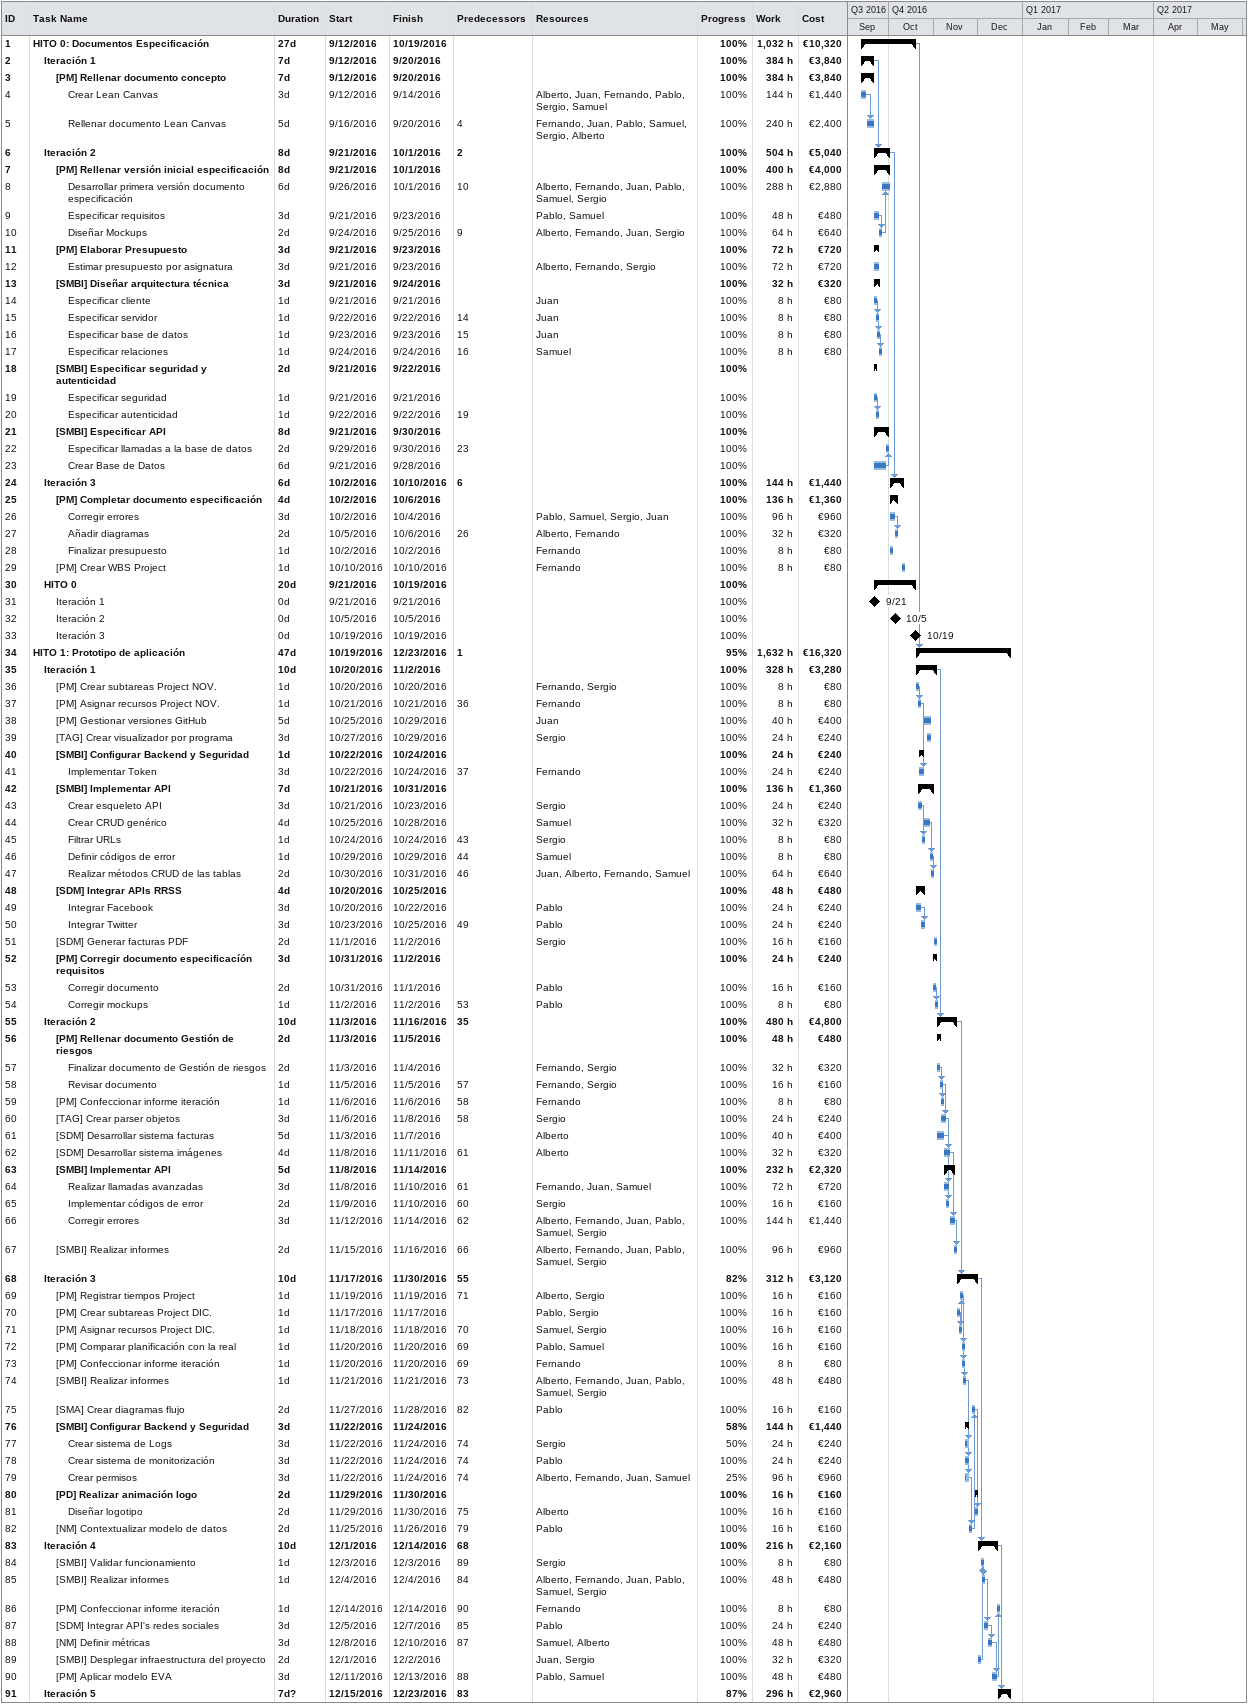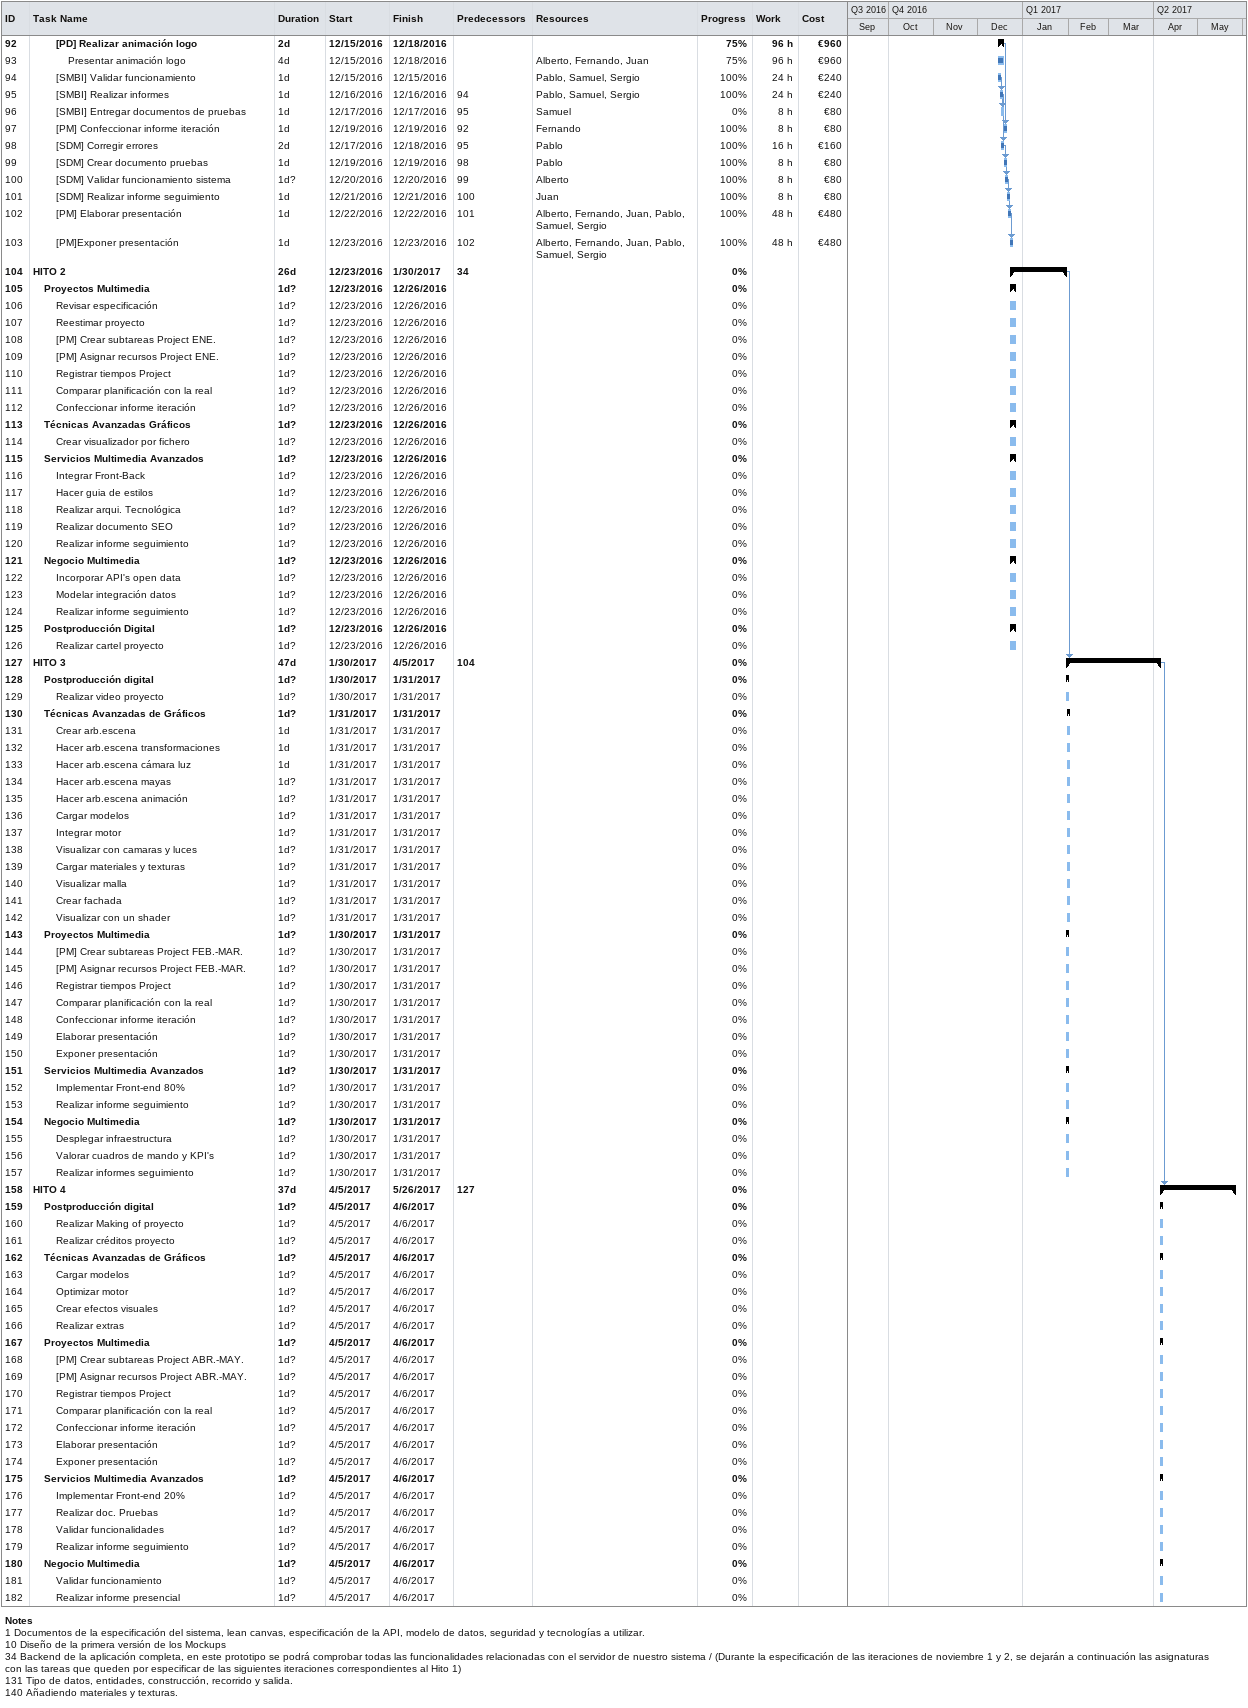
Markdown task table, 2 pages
| ID | Level | Task | Duration | Start | Finish | Predecessors | Resources | % complete | Work (h) | Cost (€) |
|---|---|---|---|---|---|---|---|---|---|---|
| 1 | 1 | **HITO 0: Documentos Especificación** | 27d | 2016-09-12 | 2016-10-19 |  |  | 100 | 1032 | 10320 |
| 2 | 2 | **Iteración 1** | 7d | 2016-09-12 | 2016-09-20 |  |  | 100 | 384 | 3840 |
| 3 | 3 | **[PM] Rellenar documento concepto** | 7d | 2016-09-12 | 2016-09-20 |  |  | 100 | 384 | 3840 |
| 4 | 4 | Crear Lean Canvas | 3d | 2016-09-12 | 2016-09-14 |  | Alberto, Juan, Fernando, Pablo, Sergio, Samuel | 100 | 144 | 1440 |
| 5 | 4 | Rellenar documento Lean Canvas | 5d | 2016-09-16 | 2016-09-20 | 4 | Fernando, Juan, Pablo, Samuel, Sergio, Alberto | 100 | 240 | 2400 |
| 6 | 2 | **Iteración 2** | 8d | 2016-09-21 | 2016-10-01 | 2 |  | 100 | 504 | 5040 |
| 7 | 3 | **[PM] Rellenar versión inicial especificación** | 8d | 2016-09-21 | 2016-10-01 |  |  | 100 | 400 | 4000 |
| 8 | 4 | Desarrollar primera versión documento especificación | 6d | 2016-09-26 | 2016-10-01 | 10 | Alberto, Fernando, Juan, Pablo, Samuel, Sergio | 100 | 288 | 2880 |
| 9 | 4 | Especificar requisitos | 3d | 2016-09-21 | 2016-09-23 |  | Pablo, Samuel | 100 | 48 | 480 |
| 10 | 4 | Diseñar Mockups | 2d | 2016-09-24 | 2016-09-25 | 9 | Alberto, Fernando, Juan, Sergio | 100 | 64 | 640 |
| 11 | 3 | **[PM] Elaborar Presupuesto** | 3d | 2016-09-21 | 2016-09-23 |  |  | 100 | 72 | 720 |
| 12 | 4 | Estimar presupuesto por asignatura | 3d | 2016-09-21 | 2016-09-23 |  | Alberto, Fernando, Sergio | 100 | 72 | 720 |
| 13 | 3 | **[SMBI] Diseñar arquitectura técnica** | 3d | 2016-09-21 | 2016-09-24 |  |  | 100 | 32 | 320 |
| 14 | 4 | Especificar cliente | 1d | 2016-09-21 | 2016-09-21 |  | Juan | 100 | 8 | 80 |
| 15 | 4 | Especificar servidor | 1d | 2016-09-22 | 2016-09-22 | 14 | Juan | 100 | 8 | 80 |
| 16 | 4 | Especificar base de datos | 1d | 2016-09-23 | 2016-09-23 | 15 | Juan | 100 | 8 | 80 |
| 17 | 4 | Especificar relaciones | 1d | 2016-09-24 | 2016-09-24 | 16 | Samuel | 100 | 8 | 80 |
| 18 | 3 | **[SMBI] Especificar seguridad y autenticidad** | 2d | 2016-09-21 | 2016-09-22 |  |  | 100 |  |  |
| 19 | 4 | Especificar seguridad | 1d | 2016-09-21 | 2016-09-21 |  |  | 100 |  |  |
| 20 | 4 | Especificar autenticidad | 1d | 2016-09-22 | 2016-09-22 | 19 |  | 100 |  |  |
| 21 | 3 | **[SMBI] Especificar API** | 8d | 2016-09-21 | 2016-09-30 |  |  | 100 |  |  |
| 22 | 4 | Especificar llamadas a la base de datos | 2d | 2016-09-29 | 2016-09-30 | 23 |  | 100 |  |  |
| 23 | 4 | Crear Base de Datos | 6d | 2016-09-21 | 2016-09-28 |  |  | 100 |  |  |
| 24 | 2 | **Iteración 3** | 6d | 2016-10-02 | 2016-10-10 | 6 |  | 100 | 144 | 1440 |
| 25 | 3 | **[PM] Completar documento especificación** | 4d | 2016-10-02 | 2016-10-06 |  |  | 100 | 136 | 1360 |
| 26 | 4 | Corregir errores | 3d | 2016-10-02 | 2016-10-04 |  | Pablo, Samuel, Sergio, Juan | 100 | 96 | 960 |
| 27 | 4 | Añadir diagramas | 2d | 2016-10-05 | 2016-10-06 | 26 | Alberto, Fernando | 100 | 32 | 320 |
| 28 | 4 | Finalizar presupuesto | 1d | 2016-10-02 | 2016-10-02 |  | Fernando | 100 | 8 | 80 |
| 29 | 3 | [PM] Crear WBS Project | 1d | 2016-10-10 | 2016-10-10 |  | Fernando | 100 | 8 | 80 |
| 30 | 2 | **HITO 0** | 20d | 2016-09-21 | 2016-10-19 |  |  | 100 |  |  |
| 31 | 3 | Iteración 1 | 0d | 2016-09-21 | 2016-09-21 |  |  | 100 |  |  |
| 32 | 3 | Iteración 2 | 0d | 2016-10-05 | 2016-10-05 |  |  | 100 |  |  |
| 33 | 3 | Iteración 3 | 0d | 2016-10-19 | 2016-10-19 |  |  | 100 |  |  |
| 34 | 1 | **HITO 1: Prototipo de aplicación** | 47d | 2016-10-19 | 2016-12-23 | 1 |  | 95 | 1632 | 16320 |
| 35 | 2 | **Iteración 1** | 10d | 2016-10-20 | 2016-11-02 |  |  | 100 | 328 | 3280 |
| 36 | 3 | [PM] Crear subtareas Project NOV. | 1d | 2016-10-20 | 2016-10-20 |  | Fernando, Sergio | 100 | 8 | 80 |
| 37 | 3 | [PM] Asignar recursos Project NOV. | 1d | 2016-10-21 | 2016-10-21 | 36 | Fernando | 100 | 8 | 80 |
| 38 | 3 | [PM] Gestionar versiones GitHub | 5d | 2016-10-25 | 2016-10-29 |  | Juan | 100 | 40 | 400 |
| 39 | 3 | [TAG] Crear visualizador por programa | 3d | 2016-10-27 | 2016-10-29 |  | Sergio | 100 | 24 | 240 |
| 40 | 3 | **[SMBI] Configurar Backend y Seguridad** | 1d | 2016-10-22 | 2016-10-24 |  |  | 100 | 24 | 240 |
| 41 | 4 | Implementar Token | 3d | 2016-10-22 | 2016-10-24 | 37 | Fernando | 100 | 24 | 240 |
| 42 | 3 | **[SMBI] Implementar API** | 7d | 2016-10-21 | 2016-10-31 |  |  | 100 | 136 | 1360 |
| 43 | 4 | Crear esqueleto API | 3d | 2016-10-21 | 2016-10-23 |  | Sergio | 100 | 24 | 240 |
| 44 | 4 | Crear CRUD genérico | 4d | 2016-10-25 | 2016-10-28 |  | Samuel | 100 | 32 | 320 |
| 45 | 4 | Filtrar URLs | 1d | 2016-10-24 | 2016-10-24 | 43 | Sergio | 100 | 8 | 80 |
| 46 | 4 | Definir códigos de error | 1d | 2016-10-29 | 2016-10-29 | 44 | Samuel | 100 | 8 | 80 |
| 47 | 4 | Realizar métodos CRUD de las tablas | 2d | 2016-10-30 | 2016-10-31 | 46 | Juan, Alberto, Fernando, Samuel | 100 | 64 | 640 |
| 48 | 3 | **[SDM] Integrar APIs RRSS** | 4d | 2016-10-20 | 2016-10-25 |  |  | 100 | 48 | 480 |
| 49 | 4 | Integrar Facebook | 3d | 2016-10-20 | 2016-10-22 |  | Pablo | 100 | 24 | 240 |
| 50 | 4 | Integrar Twitter | 3d | 2016-10-23 | 2016-10-25 | 49 | Pablo | 100 | 24 | 240 |
| 51 | 3 | [SDM] Generar facturas PDF | 2d | 2016-11-01 | 2016-11-02 |  | Sergio | 100 | 16 | 160 |
| 52 | 3 | **[PM] Corregir documento especificacíón requisitos** | 3d | 2016-10-31 | 2016-11-02 |  |  | 100 | 24 | 240 |
| 53 | 4 | Corregir documento | 2d | 2016-10-31 | 2016-11-01 |  | Pablo | 100 | 16 | 160 |
| 54 | 4 | Corregir mockups | 1d | 2016-11-02 | 2016-11-02 | 53 | Pablo | 100 | 8 | 80 |
| 55 | 2 | **Iteración 2** | 10d | 2016-11-03 | 2016-11-16 | 35 |  | 100 | 480 | 4800 |
| 56 | 3 | **[PM] Rellenar documento Gestión de riesgos** | 2d | 2016-11-03 | 2016-11-05 |  |  | 100 | 48 | 480 |
| 57 | 4 | Finalizar documento de Gestión de riesgos | 2d | 2016-11-03 | 2016-11-04 |  | Fernando, Sergio | 100 | 32 | 320 |
| 58 | 4 | Revisar documento | 1d | 2016-11-05 | 2016-11-05 | 57 | Fernando, Sergio | 100 | 16 | 160 |
| 59 | 3 | [PM] Confeccionar informe iteración | 1d | 2016-11-06 | 2016-11-06 | 58 | Fernando | 100 | 8 | 80 |
| 60 | 3 | [TAG] Crear parser objetos | 3d | 2016-11-06 | 2016-11-08 | 58 | Sergio | 100 | 24 | 240 |
| 61 | 3 | [SDM] Desarrollar sistema facturas | 5d | 2016-11-03 | 2016-11-07 |  | Alberto | 100 | 40 | 400 |
| 62 | 3 | [SDM] Desarrollar sistema imágenes | 4d | 2016-11-08 | 2016-11-11 | 61 | Alberto | 100 | 32 | 320 |
| 63 | 3 | **[SMBI] Implementar API** | 5d | 2016-11-08 | 2016-11-14 |  |  | 100 | 232 | 2320 |
| 64 | 4 | Realizar llamadas avanzadas | 3d | 2016-11-08 | 2016-11-10 | 61 | Fernando, Juan, Samuel | 100 | 72 | 720 |
| 65 | 4 | Implementar códigos de error | 2d | 2016-11-09 | 2016-11-10 | 60 | Sergio | 100 | 16 | 160 |
| 66 | 4 | Corregir errores | 3d | 2016-11-12 | 2016-11-14 | 62 | Alberto, Fernando, Juan, Pablo, Samuel, Sergio | 100 | 144 | 1440 |
| 67 | 3 | [SMBI] Realizar informes | 2d | 2016-11-15 | 2016-11-16 | 66 | Alberto, Fernando, Juan, Pablo, Samuel, Sergio | 100 | 96 | 960 |
| 68 | 2 | **Iteración 3** | 10d | 2016-11-17 | 2016-11-30 | 55 |  | 82 | 312 | 3120 |
| 69 | 3 | [PM] Registrar tiempos Project | 1d | 2016-11-19 | 2016-11-19 | 71 | Alberto, Sergio | 100 | 16 | 160 |
| 70 | 3 | [PM] Crear subtareas Project DIC. | 1d | 2016-11-17 | 2016-11-17 |  | Pablo, Sergio | 100 | 16 | 160 |
| 71 | 3 | [PM] Asignar recursos Project DIC. | 1d | 2016-11-18 | 2016-11-18 | 70 | Samuel, Sergio | 100 | 16 | 160 |
| 72 | 3 | [PM] Comparar planificación con la real | 1d | 2016-11-20 | 2016-11-20 | 69 | Pablo, Samuel | 100 | 16 | 160 |
| 73 | 3 | [PM] Confeccionar informe iteración | 1d | 2016-11-20 | 2016-11-20 | 69 | Fernando | 100 | 8 | 80 |
| 74 | 3 | [SMBI] Realizar informes | 1d | 2016-11-21 | 2016-11-21 | 73 | Alberto, Fernando, Juan, Pablo, Samuel, Sergio | 100 | 48 | 480 |
| 75 | 3 | [SMA] Crear diagramas flujo | 2d | 2016-11-27 | 2016-11-28 | 82 | Pablo | 100 | 16 | 160 |
| 76 | 3 | **[SMBI] Configurar Backend y Seguridad** | 3d | 2016-11-22 | 2016-11-24 |  |  | 58 | 144 | 1440 |
| 77 | 4 | Crear sistema de Logs | 3d | 2016-11-22 | 2016-11-24 | 74 | Sergio | 50 | 24 | 240 |
| 78 | 4 | Crear sistema de monitorización | 3d | 2016-11-22 | 2016-11-24 | 74 | Pablo | 100 | 24 | 240 |
| 79 | 4 | Crear permisos | 3d | 2016-11-22 | 2016-11-24 | 74 | Alberto, Fernando, Juan, Samuel | 25 | 96 | 960 |
| 80 | 3 | **[PD] Realizar animación logo** | 2d | 2016-11-29 | 2016-11-30 |  |  | 100 | 16 | 160 |
| 81 | 4 | Diseñar logotipo | 2d | 2016-11-29 | 2016-11-30 | 75 | Alberto | 100 | 16 | 160 |
| 82 | 3 | [NM] Contextualizar modelo de datos | 2d | 2016-11-25 | 2016-11-26 | 79 | Pablo | 100 | 16 | 160 |
| 83 | 2 | **Iteración 4** | 10d | 2016-12-01 | 2016-12-14 | 68 |  | 100 | 216 | 2160 |
| 84 | 3 | [SMBI] Validar funcionamiento | 1d | 2016-12-03 | 2016-12-03 | 89 | Sergio | 100 | 8 | 80 |
| 85 | 3 | [SMBI] Realizar informes | 1d | 2016-12-04 | 2016-12-04 | 84 | Alberto, Fernando, Juan, Pablo, Samuel, Sergio | 100 | 48 | 480 |
| 86 | 3 | [PM] Confeccionar informe iteración | 1d | 2016-12-14 | 2016-12-14 | 90 | Fernando | 100 | 8 | 80 |
| 87 | 3 | [SDM] Integrar API's redes sociales | 3d | 2016-12-05 | 2016-12-07 | 85 | Pablo | 100 | 24 | 240 |
| 88 | 3 | [NM] Definir métricas | 3d | 2016-12-08 | 2016-12-10 | 87 | Samuel, Alberto | 100 | 48 | 480 |
| 89 | 3 | [SMBI] Desplegar infraestructura del proyecto | 2d | 2016-12-01 | 2016-12-02 |  | Juan, Sergio | 100 | 32 | 320 |
| 90 | 3 | [PM] Aplicar modelo EVA | 3d | 2016-12-11 | 2016-12-13 | 88 | Pablo, Samuel | 100 | 48 | 480 |
| 91 | 2 | **Iteración 5** | 7d? | 2016-12-15 | 2016-12-23 | 83 |  | 87 | 296 | 2960 |
| 92 | 3 | **[PD] Realizar animación logo** | 2d | 2016-12-15 | 2016-12-18 |  |  | 75 | 96 | 960 |
| 93 | 4 | Presentar animación logo | 4d | 2016-12-15 | 2016-12-18 |  | Alberto, Fernando, Juan | 75 | 96 | 960 |
| 94 | 3 | [SMBI] Validar funcionamiento | 1d | 2016-12-15 | 2016-12-15 |  | Pablo, Samuel, Sergio | 100 | 24 | 240 |
| 95 | 3 | [SMBI] Realizar informes | 1d | 2016-12-16 | 2016-12-16 | 94 | Pablo, Samuel, Sergio | 100 | 24 | 240 |
| 96 | 3 | [SMBI] Entregar documentos de pruebas | 1d | 2016-12-17 | 2016-12-17 | 95 | Samuel | 0 | 8 | 80 |
| 97 | 3 | [PM] Confeccionar informe iteración | 1d | 2016-12-19 | 2016-12-19 | 92 | Fernando | 100 | 8 | 80 |
| 98 | 3 | [SDM] Corregir errores | 2d | 2016-12-17 | 2016-12-18 | 95 | Pablo | 100 | 16 | 160 |
| 99 | 3 | [SDM] Crear documento pruebas | 1d | 2016-12-19 | 2016-12-19 | 98 | Pablo | 100 | 8 | 80 |
| 100 | 3 | [SDM] Validar funcionamiento sistema | 1d? | 2016-12-20 | 2016-12-20 | 99 | Alberto | 100 | 8 | 80 |
| 101 | 3 | [SDM] Realizar informe seguimiento | 1d | 2016-12-21 | 2016-12-21 | 100 | Juan | 100 | 8 | 80 |
| 102 | 3 | [PM] Elaborar presentación | 1d | 2016-12-22 | 2016-12-22 | 101 | Alberto, Fernando, Juan, Pablo, Samuel, Sergio | 100 | 48 | 480 |
| 103 | 3 | [PM]Exponer presentación | 1d | 2016-12-23 | 2016-12-23 | 102 | Alberto, Fernando, Juan, Pablo, Samuel, Sergio | 100 | 48 | 480 |
| 104 | 1 | **HITO 2** | 26d | 2016-12-23 | 2017-01-30 | 34 |  | 0 |  |  |
| 105 | 2 | **Proyectos Multimedia** | 1d? | 2016-12-23 | 2016-12-26 |  |  | 0 |  |  |
| 106 | 3 | Revisar especificación | 1d? | 2016-12-23 | 2016-12-26 |  |  | 0 |  |  |
| 107 | 3 | Reestimar proyecto | 1d? | 2016-12-23 | 2016-12-26 |  |  | 0 |  |  |
| 108 | 3 | [PM] Crear subtareas Project ENE. | 1d? | 2016-12-23 | 2016-12-26 |  |  | 0 |  |  |
| 109 | 3 | [PM] Asignar recursos Project ENE. | 1d? | 2016-12-23 | 2016-12-26 |  |  | 0 |  |  |
| 110 | 3 | Registrar tiempos Project | 1d? | 2016-12-23 | 2016-12-26 |  |  | 0 |  |  |
| 111 | 3 | Comparar planificación con la real | 1d? | 2016-12-23 | 2016-12-26 |  |  | 0 |  |  |
| 112 | 3 | Confeccionar informe iteración | 1d? | 2016-12-23 | 2016-12-26 |  |  | 0 |  |  |
| 113 | 2 | **Técnicas Avanzadas Gráficos** | 1d? | 2016-12-23 | 2016-12-26 |  |  | 0 |  |  |
| 114 | 3 | Crear visualizador por fichero | 1d? | 2016-12-23 | 2016-12-26 |  |  | 0 |  |  |
| 115 | 2 | **Servicios Multimedia Avanzados** | 1d? | 2016-12-23 | 2016-12-26 |  |  | 0 |  |  |
| 116 | 3 | Integrar Front-Back | 1d? | 2016-12-23 | 2016-12-26 |  |  | 0 |  |  |
| 117 | 3 | Hacer guia de estilos | 1d? | 2016-12-23 | 2016-12-26 |  |  | 0 |  |  |
| 118 | 3 | Realizar arqui. Tecnológica | 1d? | 2016-12-23 | 2016-12-26 |  |  | 0 |  |  |
| 119 | 3 | Realizar documento SEO | 1d? | 2016-12-23 | 2016-12-26 |  |  | 0 |  |  |
| 120 | 3 | Realizar informe seguimiento | 1d? | 2016-12-23 | 2016-12-26 |  |  | 0 |  |  |
| 121 | 2 | **Negocio Multimedia** | 1d? | 2016-12-23 | 2016-12-26 |  |  | 0 |  |  |
| 122 | 3 | Incorporar API's open data | 1d? | 2016-12-23 | 2016-12-26 |  |  | 0 |  |  |
| 123 | 3 | Modelar integración datos | 1d? | 2016-12-23 | 2016-12-26 |  |  | 0 |  |  |
| 124 | 3 | Realizar informe seguimiento | 1d? | 2016-12-23 | 2016-12-26 |  |  | 0 |  |  |
| 125 | 2 | **Postproducción Digital** | 1d? | 2016-12-23 | 2016-12-26 |  |  | 0 |  |  |
| 126 | 3 | Realizar cartel proyecto | 1d? | 2016-12-23 | 2016-12-26 |  |  | 0 |  |  |
| 127 | 1 | **HITO 3** | 47d | 2017-01-30 | 2017-04-05 | 104 |  | 0 |  |  |
| 128 | 2 | **Postproducción digital** | 1d? | 2017-01-30 | 2017-01-31 |  |  | 0 |  |  |
| 129 | 3 | Realizar video proyecto | 1d? | 2017-01-30 | 2017-01-31 |  |  | 0 |  |  |
| 130 | 2 | **Técnicas Avanzadas de Gráficos** | 1d? | 2017-01-31 | 2017-01-31 |  |  | 0 |  |  |
| 131 | 3 | Crear arb.escena | 1d | 2017-01-31 | 2017-01-31 |  |  | 0 |  |  |
| 132 | 3 | Hacer arb.escena transformaciones | 1d | 2017-01-31 | 2017-01-31 |  |  | 0 |  |  |
| 133 | 3 | Hacer arb.escena cámara luz | 1d | 2017-01-31 | 2017-01-31 |  |  | 0 |  |  |
| 134 | 3 | Hacer arb.escena mayas | 1d? | 2017-01-31 | 2017-01-31 |  |  | 0 |  |  |
| 135 | 3 | Hacer arb.escena animación | 1d? | 2017-01-31 | 2017-01-31 |  |  | 0 |  |  |
| 136 | 3 | Cargar modelos | 1d? | 2017-01-31 | 2017-01-31 |  |  | 0 |  |  |
| 137 | 3 | Integrar motor | 1d? | 2017-01-31 | 2017-01-31 |  |  | 0 |  |  |
| 138 | 3 | Visualizar con camaras y luces | 1d? | 2017-01-31 | 2017-01-31 |  |  | 0 |  |  |
| 139 | 3 | Cargar materiales y texturas | 1d? | 2017-01-31 | 2017-01-31 |  |  | 0 |  |  |
| 140 | 3 | Visualizar malla | 1d? | 2017-01-31 | 2017-01-31 |  |  | 0 |  |  |
| 141 | 3 | Crear fachada | 1d? | 2017-01-31 | 2017-01-31 |  |  | 0 |  |  |
| 142 | 3 | Visualizar con un shader | 1d? | 2017-01-31 | 2017-01-31 |  |  | 0 |  |  |
| 143 | 2 | **Proyectos Multimedia** | 1d? | 2017-01-30 | 2017-01-31 |  |  | 0 |  |  |
| 144 | 3 | [PM] Crear subtareas Project FEB.-MAR. | 1d? | 2017-01-30 | 2017-01-31 |  |  | 0 |  |  |
| 145 | 3 | [PM] Asignar recursos Project FEB.-MAR. | 1d? | 2017-01-30 | 2017-01-31 |  |  | 0 |  |  |
| 146 | 3 | Registrar tiempos Project | 1d? | 2017-01-30 | 2017-01-31 |  |  | 0 |  |  |
| 147 | 3 | Comparar planificación con la real | 1d? | 2017-01-30 | 2017-01-31 |  |  | 0 |  |  |
| 148 | 3 | Confeccionar informe iteración | 1d? | 2017-01-30 | 2017-01-31 |  |  | 0 |  |  |
| 149 | 3 | Elaborar presentación | 1d? | 2017-01-30 | 2017-01-31 |  |  | 0 |  |  |
| 150 | 3 | Exponer presentación | 1d? | 2017-01-30 | 2017-01-31 |  |  | 0 |  |  |
| 151 | 2 | **Servicios Multimedia Avanzados** | 1d? | 2017-01-30 | 2017-01-31 |  |  | 0 |  |  |
| 152 | 3 | Implementar Front-end 80% | 1d? | 2017-01-30 | 2017-01-31 |  |  | 0 |  |  |
| 153 | 3 | Realizar informe seguimiento | 1d? | 2017-01-30 | 2017-01-31 |  |  | 0 |  |  |
| 154 | 2 | **Negocio Multimedia** | 1d? | 2017-01-30 | 2017-01-31 |  |  | 0 |  |  |
| 155 | 3 | Desplegar infraestructura | 1d? | 2017-01-30 | 2017-01-31 |  |  | 0 |  |  |
| 156 | 3 | Valorar cuadros de mando y KPI's | 1d? | 2017-01-30 | 2017-01-31 |  |  | 0 |  |  |
| 157 | 3 | Realizar informes seguimiento | 1d? | 2017-01-30 | 2017-01-31 |  |  | 0 |  |  |
| 158 | 1 | **HITO 4** | 37d | 2017-04-05 | 2017-05-26 | 127 |  | 0 |  |  |
| 159 | 2 | **Postproducción digital** | 1d? | 2017-04-05 | 2017-04-06 |  |  | 0 |  |  |
| 160 | 3 | Realizar Making of proyecto | 1d? | 2017-04-05 | 2017-04-06 |  |  | 0 |  |  |
| 161 | 3 | Realizar créditos proyecto | 1d? | 2017-04-05 | 2017-04-06 |  |  | 0 |  |  |
| 162 | 2 | **Técnicas Avanzadas de Gráficos** | 1d? | 2017-04-05 | 2017-04-06 |  |  | 0 |  |  |
| 163 | 3 | Cargar modelos | 1d? | 2017-04-05 | 2017-04-06 |  |  | 0 |  |  |
| 164 | 3 | Optimizar motor | 1d? | 2017-04-05 | 2017-04-06 |  |  | 0 |  |  |
| 165 | 3 | Crear efectos visuales | 1d? | 2017-04-05 | 2017-04-06 |  |  | 0 |  |  |
| 166 | 3 | Realizar extras | 1d? | 2017-04-05 | 2017-04-06 |  |  | 0 |  |  |
| 167 | 2 | **Proyectos Multimedia** | 1d? | 2017-04-05 | 2017-04-06 |  |  | 0 |  |  |
| 168 | 3 | [PM] Crear subtareas Project ABR.-MAY. | 1d? | 2017-04-05 | 2017-04-06 |  |  | 0 |  |  |
| 169 | 3 | [PM] Asignar recursos Project ABR.-MAY. | 1d? | 2017-04-05 | 2017-04-06 |  |  | 0 |  |  |
| 170 | 3 | Registrar tiempos Project | 1d? | 2017-04-05 | 2017-04-06 |  |  | 0 |  |  |
| 171 | 3 | Comparar planificación con la real | 1d? | 2017-04-05 | 2017-04-06 |  |  | 0 |  |  |
| 172 | 3 | Confeccionar informe iteración | 1d? | 2017-04-05 | 2017-04-06 |  |  | 0 |  |  |
| 173 | 3 | Elaborar presentación | 1d? | 2017-04-05 | 2017-04-06 |  |  | 0 |  |  |
| 174 | 3 | Exponer presentación | 1d? | 2017-04-05 | 2017-04-06 |  |  | 0 |  |  |
| 175 | 2 | **Servicios Multimedia Avanzados** | 1d? | 2017-04-05 | 2017-04-06 |  |  | 0 |  |  |
| 176 | 3 | Implementar Front-end 20% | 1d? | 2017-04-05 | 2017-04-06 |  |  | 0 |  |  |
| 177 | 3 | Realizar doc. Pruebas | 1d? | 2017-04-05 | 2017-04-06 |  |  | 0 |  |  |
| 178 | 3 | Validar funcionalidades | 1d? | 2017-04-05 | 2017-04-06 |  |  | 0 |  |  |
| 179 | 3 | Realizar informe seguimiento | 1d? | 2017-04-05 | 2017-04-06 |  |  | 0 |  |  |
| 180 | 2 | **Negocio Multimedia** | 1d? | 2017-04-05 | 2017-04-06 |  |  | 0 |  |  |
| 181 | 3 | Validar funcionamiento | 1d? | 2017-04-05 | 2017-04-06 |  |  | 0 |  |  |
| 182 | 3 | Realizar informe presencial | 1d? | 2017-04-05 | 2017-04-06 |  |  | 0 |  |  |

Notes
- 1: Documentos de la especificación del sistema, lean canvas, especificación de la API, modelo de datos, seguridad y tecnologías a utilizar.
- 10: Diseño de la primera versión de los Mockups
- 34: Backend de la aplicación completa, en este prototipo se podrá comprobar todas las funcionalidades relacionadas con el servidor de nuestro sistema / (Durante la especificación de las iteraciones de noviembre 1 y 2, se dejarán a continuación las asignaturas con las tareas que queden por especificar de las siguientes iteraciones correspondientes al Hito 1)
- 131: Tipo de datos, entidades, construcción, recorrido y salida.
- 140: Añadiendo materiales y texturas.
